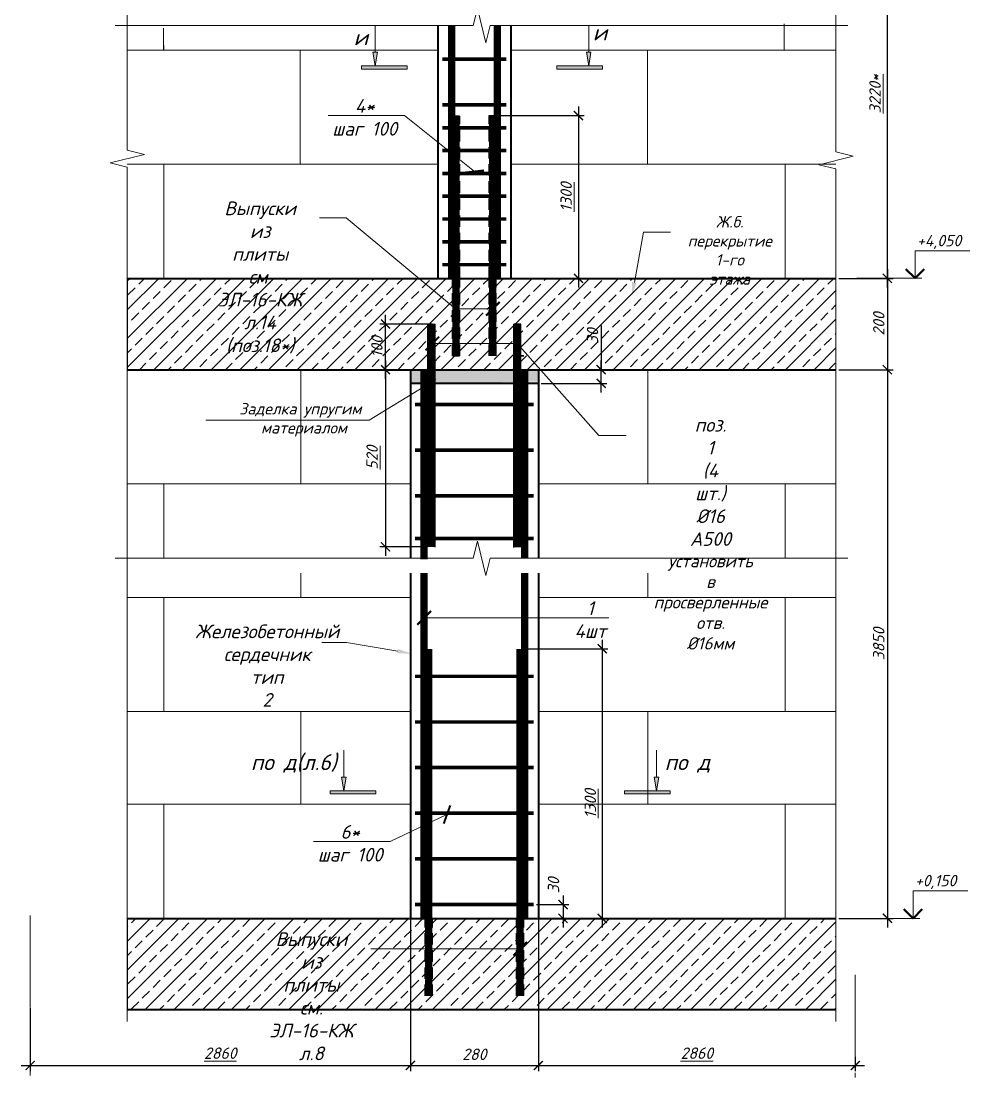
# Model space of a CAD drawing. Header units: millimetres. Extents: x -69292 to 68568, y 17750 to 120236.
# Drawn here: x 16896 to 18973, y 40334 to 42638 of the extents above; entities that cross this region are included whole.
import ezdxf
from ezdxf import colors
from ezdxf.entities.mleader import LeaderData, LeaderLine
from ezdxf.enums import TextEntityAlignment as Align
from ezdxf.math import Vec2, Vec3

# ---------------------------------------------------------------- set-up
doc = ezdxf.new("R2010")
doc.units = ezdxf.units.MM
doc.header["$PDMODE"] = 3
doc.linetypes.add('DASHED2', pattern=[0.375, 0.25, -0.125])
doc.linetypes.add('GOST2.303 5', pattern=[24, 20, -1.5, 1, -1.5])
doc.layers.get('0').update_dxf_attribs({"lineweight": 5})
doc.layers.get('Defpoints').update_dxf_attribs({"lineweight": 0})
for name, color, linetype, lineweight in [('#Dimensions', 7, 'Continuous', 9), ('#Арматура', 152, 'Continuous', 30), ('#Бетон разрез', 22, 'Continuous', 40), ('#Выноски', 7, 'Continuous', 15), ('#Газобетон вид', 150, 'Continuous', 18), ('#Оси', 7, 'Continuous', 9), ('#разм', 7, 'Continuous', 9), ('A-okno', 7, 'Continuous', 0), ('k_ Размеры', 7, 'Continuous', 15), ('Штриховка', 7, 'Continuous', 25)]:
    doc.layers.add(name, color=color, linetype=linetype, lineweight=lineweight)
for name, color, linetype, lineweight, true_color in [('#Hatch', 7, 'Continuous', 5, 0x525252), ('#Арматура вид_1', 7, 'Continuous', 35, 0x454545), ('#Арматура вид_2', 7, 'Continuous', 35, 0x616161)]:
    doc.layers.add(name, color=color, linetype=linetype, lineweight=lineweight, true_color=true_color)
doc.styles.add('STEP PR', font='isocpeui.ttf')
doc.dimstyles.new('SPDS', dxfattribs={"dimscale": 10, "dimtxt": 2.5, "dimasz": 2, "dimexe": 1.25, "dimexo": 0.625, "dimtad": 1, "dimdec": 0, "dimrnd": 0.001, "dimtxsty": 'STEP PR', "dimblk": 'ARCHTICK', "dimcen": 2.5, "dimdle": 2, "dimclrd": 256, "dimclre": 256, "dimclrt": 7, "dimadec": 0, "dimazin": 2, "dimtfac": 0.75, "dimtdec": 0, "dimtmove": 1, "dimatfit": 3, "dimfxl": 1, "dimtolj": 1, "dimarcsym": 1})

# ---------------------------------------------------------------- blocks, each defined once
blk = doc.blocks.new('_ArchTick')
at = {"color": 0, "linetype": 'ByBlock', "const_width": 0.15}
blk.add_lwpolyline([(-0.5, -0.5), (0.5, 0.5)], dxfattribs=at)
blk = doc.blocks.new('*D11')
at = {"layer": '#Dimensions', "lineweight": -2, "transparency": 16777216}
for p, q in [((18116.2, 42450.6), (18116.2, 42054.1)), ((17942.6, 42430.6), (18128.7, 42430.6)), ((17974.6, 42074.1), (18128.7, 42074.1))]:
    blk.add_line(p, q, dxfattribs=at)
at = {"layer": 'Defpoints', "color": 0, "transparency": 16777216}
for p in [(17936.3, 42430.6), (17968.3, 42074.1), (18116.2, 42074.1)]:
    blk.add_point(p, dxfattribs=at)
at = {"layer": '#Dimensions', "lineweight": -2, "transparency": 16777216, "xscale": 20, "yscale": 20, "zscale": 20}
for p, rotation in [((18116.2, 42430.6), 90), ((18116.2, 42074.1), 270)]:
    blk.add_blockref('_ArchTick', p, dxfattribs=dict(at, rotation=rotation))
at = {"layer": '#Dimensions', "transparency": 16777216, "insert": (18089.2, 42252.3), "char_height": 25, "attachment_point": 5, "rotation": 90, "style": 'STEP PR'}
blk.add_mtext('\\A1;\\L1300', dxfattribs=at)
blk = doc.blocks.new('*U27')
at = {"color": 0, "linetype": 'ByBlock', "lineweight": -2}
for p, q in [((62.376, 0), (62.688, 1.25)), ((62.688, 1.25), (63.313, -1.25)), ((62.376, 0), (0, 0)), ((63.313, -1.25), (63.626, 0)), ((126.001, 0), (63.626, 0))]:
    blk.add_line(p, q, dxfattribs=at)
blk = doc.blocks.new('*U171')
at = {"color": 0, "linetype": 'ByBlock', "lineweight": -2}
for p, q in [((62.244, 0), (62.557, 1.25)), ((62.557, 1.25), (63.182, -1.25)), ((62.244, 0), (0, 0)), ((63.182, -1.25), (63.494, 0)), ((125.739, 0), (63.494, 0))]:
    blk.add_line(p, q, dxfattribs=at)
blk = doc.blocks.new('*U16')
at = {"layer": '#разм', "ltscale": 100, "elevation": 0}
for points in [[(4577173, -920400), (4578375, -920400)], [(4577173, -921000), (4577173, -920400)], [(4575899, -921000), (4577323, -921000)]]:
    blk.add_lwpolyline(points, dxfattribs=at)
at = {"layer": 'A-okno', "color": 0, "lineweight": 50, "ltscale": 100, "elevation": 0}
for points in [[(4577173, -921000), (4576973, -920800)], [(4577173, -921000), (4577373, -920800)]]:
    blk.add_lwpolyline(points, dxfattribs=at)
at = {"layer": '#разм', "style": 'STEP PR'}
for tag, p in [('ОТМЕТКА', (4577216, -920299)), ('ПРИМЕЧАНИЕ', (4577314, -920711))]:
    blk.add_attdef(tag, p, '', height=250, dxfattribs=at)
blk = doc.blocks.new('*U22')
at = {"color": 0, "linetype": 'ByBlock', "lineweight": -2}
for p, q in [((26.107, 0), (26.419, 1.25)), ((26.419, 1.25), (27.044, -1.25)), ((26.107, 0), (0, 0)), ((27.044, -1.25), (27.357, 0)), ((53.463, 0), (27.357, 0))]:
    blk.add_line(p, q, dxfattribs=at)
blk = doc.blocks.new('*D23')
at = {"layer": '#Dimensions', "lineweight": -2, "transparency": 16777216}
for p, q in [((18792.4, 42054.1), (18792.4, 42902.3)), ((18686.1, 42882.3), (18804.9, 42882.3)), ((18686.1, 42074.1), (18804.9, 42074.1))]:
    blk.add_line(p, q, dxfattribs=at)
at = {"layer": 'Defpoints', "color": 0, "transparency": 16777216}
for p in [(18679.9, 42882.3), (18792.4, 42882.3), (18679.9, 42074.1)]:
    blk.add_point(p, dxfattribs=at)
at = {"layer": '#Dimensions', "lineweight": -2, "transparency": 16777216, "xscale": 20, "yscale": 20, "zscale": 20}
for p, rotation in [((18792.4, 42882.3), 90), ((18792.4, 42074.1), 270)]:
    blk.add_blockref('_ArchTick', p, dxfattribs=dict(at, rotation=rotation))
at = {"layer": '#Dimensions', "transparency": 16777216, "insert": (18765.4, 42478.2), "char_height": 25, "attachment_point": 5, "rotation": 90, "style": 'STEP PR'}
blk.add_mtext('\\A1;\\L3220*\\P', dxfattribs=at)
blk = doc.blocks.new('*U210')
at = {"ltscale": 100}
h = blk.add_hatch(color=256, dxfattribs=at)
h.dxf.hatch_style = 1
h.paths.add_polyline_path([(1415, 1070), (1365, 1070), (1315, 1070), (1365, 770)])
h = blk.add_hatch(color=256, dxfattribs=at)
h.dxf.hatch_style = 1
h.paths.add_polyline_path([(1665, 700), (1665, 770), (665, 770), (665, 700)])
at = {"linetype": 'Continuous', "ltscale": 100}
for p, q in [((1365, 770), (1315, 1070)), ((1315, 1070), (1365, 1070)), ((1415, 1070), (1365, 1070)), ((1365, 770), (1415, 1070)), ((1665, 770), (665, 770)), ((665, 700), (1665, 700)), ((1665, 700), (1665, 770))]:
    blk.add_line(p, q, dxfattribs=at)
at = {"linetype": 'Continuous', "ltscale": 100, "extrusion": (1, -1e-16, 0), "elevation": 1365}
blk.add_lwpolyline([(1660, 0), (1070, 0)], dxfattribs=at)
at = {"linetype": 'Continuous', "ltscale": 100}
blk.add_lwpolyline([(665, 700), (665, 770)], dxfattribs=at)
at = {"ltscale": 100, "style": 'STEP PR'}
blk.add_attdef('Nh', text='', height=350, dxfattribs=at).set_placement((1799, 1222), align=Align.RIGHT)
blk = doc.blocks.new('*U20')
at = {"ltscale": 100}
h = blk.add_hatch(color=256, dxfattribs=at)
h.dxf.hatch_style = 1
h.paths.add_polyline_path([(-85, 1070), (-35, 1070), (15, 1070), (-35, 770)])
h = blk.add_hatch(color=256, dxfattribs=at)
h.dxf.hatch_style = 1
h.paths.add_polyline_path([(665, 700), (665, 770), (-335, 770), (-335, 700)])
at = {"linetype": 'Continuous', "ltscale": 100}
for p, q in [((-85, 1070), (-35, 1070)), ((-35, 770), (-85, 1070)), ((-35, 770), (15, 1070)), ((15, 1070), (-35, 1070)), ((-335, 700), (-335, 770)), ((-335, 770), (665, 770)), ((665, 700), (-335, 700))]:
    blk.add_line(p, q, dxfattribs=at)
at = {"linetype": 'Continuous', "ltscale": 100, "extrusion": (-1, -1e-16, 0), "elevation": 35}
blk.add_lwpolyline([(-1660, 0), (-1070, 0)], dxfattribs=at)
at = {"linetype": 'Continuous', "ltscale": 100}
blk.add_lwpolyline([(665, 700), (665, 770)], dxfattribs=at)
at = {"ltscale": 100, "style": 'STEP PR'}
blk.add_attdef('Nh', text='', height=350, dxfattribs=at).set_placement((-192, 1222), align=Align.RIGHT)
blk = doc.blocks.new('*D163')
at = {"layer": '#Dimensions', "lineweight": -2, "transparency": 16777216}
for p, q in [((17748.3, 40706.1), (17748.3, 40337.7)), ((16915.8, 40477.5), (16915.8, 40337.7)), ((16895.8, 40350.2), (17768.3, 40350.2))]:
    blk.add_line(p, q, dxfattribs=at)
at = {"layer": 'Defpoints', "color": 0, "transparency": 16777216}
for p in [(17748.3, 40712.4), (16915.8, 40483.7), (17748.3, 40350.2)]:
    blk.add_point(p, dxfattribs=at)
at = {"layer": '#Dimensions', "lineweight": -2, "transparency": 16777216, "xscale": 20, "yscale": 20, "zscale": 20, "rotation": 180}
blk.add_blockref('_ArchTick', (16915.8, 40350.2), dxfattribs=at)
at = {"layer": '#Dimensions', "lineweight": -2, "transparency": 16777216, "xscale": 20, "yscale": 20, "zscale": 20}
blk.add_blockref('_ArchTick', (17748.3, 40350.2), dxfattribs=at)
at = {"layer": '#Dimensions', "transparency": 16777216, "insert": (17332.1, 40377.2), "char_height": 25, "attachment_point": 5, "style": 'STEP PR'}
blk.add_mtext('\\A1;\\L2860', dxfattribs=at)
blk = doc.blocks.new('*D164')
at = {"layer": '#Dimensions', "lineweight": -2, "transparency": 16777216}
for p, q in [((17748.3, 40706.1), (17748.3, 40337.7)), ((18028.3, 40706.1), (18028.3, 40337.7)), ((17728.3, 40350.2), (18048.3, 40350.2))]:
    blk.add_line(p, q, dxfattribs=at)
at = {"layer": 'Defpoints', "color": 0, "transparency": 16777216}
for p in [(17748.3, 40712.4), (18028.3, 40712.4), (18028.3, 40350.2)]:
    blk.add_point(p, dxfattribs=at)
at = {"layer": '#Dimensions', "lineweight": -2, "transparency": 16777216, "xscale": 20, "yscale": 20, "zscale": 20, "rotation": 180}
blk.add_blockref('_ArchTick', (17748.3, 40350.2), dxfattribs=at)
at = {"layer": '#Dimensions', "lineweight": -2, "transparency": 16777216, "xscale": 20, "yscale": 20, "zscale": 20}
blk.add_blockref('_ArchTick', (18028.3, 40350.2), dxfattribs=at)
at = {"layer": '#Dimensions', "transparency": 16777216, "insert": (17888.3, 40374.7), "char_height": 25, "attachment_point": 5, "style": 'STEP PR'}
blk.add_mtext('\\A1;280', dxfattribs=at)
blk = doc.blocks.new('*D165')
at = {"layer": '#Dimensions', "lineweight": -2, "transparency": 16777216}
for p, q in [((18028.3, 40706.1), (18028.3, 40337.7)), ((18722.2, 40369.4), (18722.2, 40337.7)), ((18008.3, 40350.2), (18742.2, 40350.2))]:
    blk.add_line(p, q, dxfattribs=at)
at = {"layer": 'Defpoints', "color": 0, "transparency": 16777216}
for p in [(18028.3, 40712.4), (18722.2, 40375.7), (18722.2, 40350.2)]:
    blk.add_point(p, dxfattribs=at)
at = {"layer": '#Dimensions', "lineweight": -2, "transparency": 16777216, "xscale": 20, "yscale": 20, "zscale": 20, "rotation": 180}
blk.add_blockref('_ArchTick', (18028.3, 40350.2), dxfattribs=at)
at = {"layer": '#Dimensions', "lineweight": -2, "transparency": 16777216, "xscale": 20, "yscale": 20, "zscale": 20}
blk.add_blockref('_ArchTick', (18722.2, 40350.2), dxfattribs=at)
at = {"layer": '#Dimensions', "transparency": 16777216, "insert": (18375.3, 40377.2), "char_height": 25, "attachment_point": 5, "style": 'STEP PR'}
blk.add_mtext('\\A1;\\L2860', dxfattribs=at)
blk = doc.blocks.new('*D166')
at = {"layer": '#Dimensions', "lineweight": -2, "transparency": 16777216}
for p, q in [((17994.6, 41262.7), (18180.7, 41262.7)), ((18168.2, 41282.7), (18168.2, 40652.5)), ((18034.6, 40672.5), (18180.7, 40672.5))]:
    blk.add_line(p, q, dxfattribs=at)
at = {"layer": 'Defpoints', "color": 0, "transparency": 16777216}
for p in [(17988.3, 41262.7), (18028.3, 40672.5), (18168.2, 40672.5)]:
    blk.add_point(p, dxfattribs=at)
at = {"layer": '#Dimensions', "lineweight": -2, "transparency": 16777216, "xscale": 20, "yscale": 20, "zscale": 20}
for p, rotation in [((18168.2, 41262.7), 90), ((18168.2, 40672.5), 270)]:
    blk.add_blockref('_ArchTick', p, dxfattribs=dict(at, rotation=rotation))
at = {"layer": '#Dimensions', "transparency": 16777216, "insert": (18142.1, 40923.7), "char_height": 25, "attachment_point": 5, "rotation": 90, "style": 'STEP PR'}
blk.add_mtext('\\A1;\\L1300', dxfattribs=at)
blk = doc.blocks.new('*D169')
at = {"layer": 'Defpoints', "color": 0, "transparency": 16777216}
for p in [(17786.3, 41874.1), (17693.7, 41486.1), (17786.3, 41486.1)]:
    blk.add_point(p, dxfattribs=at)
at = {"layer": 'k_ Размеры', "lineweight": -2, "transparency": 16777216}
for p, q in [((17693.7, 41894.1), (17693.7, 41466.1)), ((17780.1, 41874.1), (17681.2, 41874.1)), ((17780.1, 41486.1), (17681.2, 41486.1))]:
    blk.add_line(p, q, dxfattribs=at)
at = {"layer": 'k_ Размеры', "lineweight": -2, "transparency": 16777216, "xscale": 20, "yscale": 20, "zscale": 20}
for p, rotation in [((17693.7, 41874.1), 90), ((17693.7, 41486.1), 270)]:
    blk.add_blockref('_ArchTick', p, dxfattribs=dict(at, rotation=rotation))
at = {"layer": 'k_ Размеры', "color": 7, "transparency": 16777216, "insert": (17664.4, 41681.4), "char_height": 25, "attachment_point": 5, "rotation": 90, "style": 'STEP PR'}
blk.add_mtext('\\A1;\\L520', dxfattribs=at)
blk = doc.blocks.new('*D170')
at = {"layer": 'Defpoints', "color": 0, "transparency": 16777216}
for p in [(17693.7, 41974.1), (17802.3, 41974.1), (17786.3, 41874.1)]:
    blk.add_point(p, dxfattribs=at)
at = {"layer": 'k_ Размеры', "lineweight": -2, "transparency": 16777216}
for p, q in [((17693.7, 41854.1), (17693.7, 41994.1)), ((17796.1, 41974.1), (17681.2, 41974.1)), ((17780.1, 41874.1), (17681.2, 41874.1))]:
    blk.add_line(p, q, dxfattribs=at)
at = {"layer": 'k_ Размеры', "lineweight": -2, "transparency": 16777216, "xscale": 20, "yscale": 20, "zscale": 20}
for p, rotation in [((17693.7, 41974.1), 90), ((17693.7, 41874.1), 270)]:
    blk.add_blockref('_ArchTick', p, dxfattribs=dict(at, rotation=rotation))
at = {"layer": 'k_ Размеры', "color": 7, "transparency": 16777216, "insert": (17674.9, 41924.1), "char_height": 25, "attachment_point": 5, "rotation": 90, "style": 'STEP PR'}
blk.add_mtext('\\A1;100', dxfattribs=at)
blk = doc.blocks.new('*D167')
at = {"layer": 'Defpoints', "color": 0, "transparency": 16777216}
for p in [(18018.3, 40702.5), (18018.3, 40672.5), (18082.3, 40672.5)]:
    blk.add_point(p, dxfattribs=at)
at = {"layer": 'k_ Размеры', "lineweight": -2, "transparency": 16777216}
for p, q in [((18082.3, 40722.5), (18082.3, 40652.5)), ((18024.6, 40702.5), (18094.8, 40702.5)), ((18024.6, 40672.5), (18094.8, 40672.5))]:
    blk.add_line(p, q, dxfattribs=at)
at = {"layer": 'k_ Размеры', "lineweight": -2, "transparency": 16777216, "xscale": 20, "yscale": 20, "zscale": 20}
for p, rotation in [((18082.3, 40702.5), 90), ((18082.3, 40672.5), 270)]:
    blk.add_blockref('_ArchTick', p, dxfattribs=dict(at, rotation=rotation))
at = {"layer": 'k_ Размеры', "color": 7, "transparency": 16777216, "insert": (18061.5, 40744.8), "char_height": 25, "attachment_point": 5, "rotation": 90, "style": 'STEP PR'}
blk.add_mtext('\\A1;30', dxfattribs=at)
blk = doc.blocks.new('*D168')
at = {"layer": 'Defpoints', "color": 0, "transparency": 16777216}
for p in [(18028.3, 41874.1), (18165.7, 41874.1), (18028.3, 41844.1)]:
    blk.add_point(p, dxfattribs=at)
at = {"layer": 'k_ Размеры', "lineweight": -2, "transparency": 16777216}
for p, q in [((18165.7, 41971.1), (18165.7, 41874.1)), ((18165.7, 41824.1), (18165.7, 41894.1)), ((18034.6, 41874.1), (18178.2, 41874.1)), ((18034.6, 41844.1), (18178.2, 41844.1))]:
    blk.add_line(p, q, dxfattribs=at)
at = {"layer": 'k_ Размеры', "lineweight": -2, "transparency": 16777216, "xscale": 20, "yscale": 20, "zscale": 20}
for p, rotation in [((18165.7, 41874.1), 90), ((18165.7, 41844.1), 270)]:
    blk.add_blockref('_ArchTick', p, dxfattribs=dict(at, rotation=rotation))
at = {"layer": 'k_ Размеры', "color": 7, "transparency": 16777216, "insert": (18146.9, 41947.4), "char_height": 25, "attachment_point": 5, "rotation": 90, "style": 'STEP PR'}
blk.add_mtext('\\A1;30', dxfattribs=at)
blk = doc.blocks.new('*D172')
at = {"layer": 'Defpoints', "color": 0, "transparency": 16777216}
for p in [(18679.9, 42074.1), (18679.9, 41874.1), (18792.4, 41874.1)]:
    blk.add_point(p, dxfattribs=at)
at = {"layer": 'k_ Размеры', "lineweight": -2, "transparency": 16777216}
for p, q in [((18792.4, 42094.1), (18792.4, 41854.1)), ((18686.1, 42074.1), (18804.9, 42074.1)), ((18686.1, 41874.1), (18804.9, 41874.1))]:
    blk.add_line(p, q, dxfattribs=at)
at = {"layer": 'k_ Размеры', "lineweight": -2, "transparency": 16777216, "xscale": 20, "yscale": 20, "zscale": 20}
for p, rotation in [((18792.4, 42074.1), 90), ((18792.4, 41874.1), 270)]:
    blk.add_blockref('_ArchTick', p, dxfattribs=dict(at, rotation=rotation))
at = {"layer": 'k_ Размеры', "color": 7, "transparency": 16777216, "insert": (18773.6, 41974.1), "char_height": 25, "attachment_point": 5, "rotation": 90, "style": 'STEP PR'}
blk.add_mtext('\\A1;200', dxfattribs=at)
blk = doc.blocks.new('*D173')
at = {"layer": 'Defpoints', "color": 0, "transparency": 16777216}
for p in [(18679.9, 41874.1), (18679.9, 40672.5), (18792.4, 40672.5)]:
    blk.add_point(p, dxfattribs=at)
at = {"layer": 'k_ Размеры', "lineweight": -2, "transparency": 16777216}
for p, q in [((18792.4, 41894.1), (18792.4, 40652.5)), ((18686.1, 41874.1), (18804.9, 41874.1)), ((18686.1, 40672.5), (18804.9, 40672.5))]:
    blk.add_line(p, q, dxfattribs=at)
at = {"layer": 'k_ Размеры', "lineweight": -2, "transparency": 16777216, "xscale": 20, "yscale": 20, "zscale": 20}
for p, rotation in [((18792.4, 41874.1), 90), ((18792.4, 40672.5), 270)]:
    blk.add_blockref('_ArchTick', p, dxfattribs=dict(at, rotation=rotation))
at = {"layer": 'k_ Размеры', "color": 7, "transparency": 16777216, "insert": (18773.6, 41273.3), "char_height": 25, "attachment_point": 5, "rotation": 90, "style": 'STEP PR'}
blk.add_mtext('\\A1;3850', dxfattribs=at)

msp = doc.modelspace()

# ---------------------------------------------------------------- hatches: boundary and pattern name
at = {"layer": '#Hatch'}
h = msp.add_hatch(dxfattribs=at)
h.set_pattern_fill('ANSI33', color=256, scale=7, style=0)
h.set_pattern_definition([(45, (-4e-12, 297.433), (-31.430896, 31.430896), []), (45, (31.43, 297.433), (-31.430896, 31.430896), [22.225, -11.1125])])
h.paths.add_polyline_path([(18679.9, 42074.1), (17128.5, 42074.1), (17128.5, 41874.1), (18679.9, 41874.1)])
h.paths.add_polyline_path([(18679.9, 40672.7), (17128.5, 40672.7), (17128.5, 40472.7), (18679.9, 40472.7)])
at = {"layer": '#Hatch', "lineweight": 5}
h = msp.add_hatch(dxfattribs=at)
h.set_pattern_fill('AR-CONC', color=256, scale=0.05)
h.set_pattern_definition([(50, (7355.487, 24886.944), (9.1092334, -0.7969543), [0.9525, -10.4775]), (355, (7355.487, 24886.944), (-1.762171, 9.5528423), [0.762, -8.382029]), (100.451445, (7356.246, 24886.878), (7.3470624, 8.7558876), [0.8095004, -8.9045122]), (46.1842, (7355.487, 24889.484), (13.553952, -2.1021164), [1.42875, -15.71625]), (96.63556, (7356.616, 24889.309), (11.870207, 12.371306), [1.214251, -13.35678]), (351.18415, (7355.487, 24889.484), (11.870207, 12.371306), [1.142998, -12.572987]), (21, (7356.757, 24888.849), (7.5807196, -5.11326), [0.9525, -10.4775]), (326, (7356.757, 24888.849), (3.0901014, 9.2093983), [0.762, -8.382]), (71.451445, (7357.389, 24888.423), (10.670821, 4.0961384), [0.8095004, -8.904497]), (37.5, (7355.487, 24886.944), (0.15443016, 4.22775194), [0, -8.2804, 0, -8.509, 0, -8.41375]), (7.5, (7355.487, 24886.944), (3.3409831, 5.0090287), [0, -4.8514, 0, -8.0899, 0, -3.20675]), (327.5, (7352.6548, 24886.944), (6.77952976, -0.2864372), [0, -3.175, 0, -9.906, 0, -13.1445]), (317.5, (7351.385, 24886.944), (7.406459, 1.2713246), [0, -4.1275, 0, -6.5786, 0, -9.3345])])
h.paths.add_polyline_path([(18028.3, 41874.1), (17748.3, 41874.1), (17748.3, 41844.1), (18028.3, 41847.8)])

# ---------------------------------------------------------------- linework, layer by layer
at = {"layer": '#Арматура'}
for points, const_width in [([(17838.3, 42627.7), (17838.3, 42074.1)], 16), ([(17938.3, 42627.7), (17938.3, 42074.1)], 16), ([(17958.3, 42554.1), (17818.3, 42554.1)], 8), ([(17958.3, 42454.1), (17818.3, 42454.1)], 8), ([(17958.3, 42404.1), (17818.3, 42404.1)], 8), ([(17958.3, 42354.1), (17818.3, 42354.1)], 8), ([(17958.3, 42304.1), (17818.3, 42304.1)], 8), ([(17958.3, 42254.1), (17818.3, 42254.1)], 8), ([(17958.3, 42204.1), (17818.3, 42204.1)], 8), ([(17958.3, 42154.1), (17818.3, 42154.1)], 8), ([(17958.3, 42104.1), (17818.3, 42104.1)], 8), ([(17778.3, 41874.1), (17778.3, 41458.8)], 16), ([(17998.3, 41874.1), (17998.3, 41461.2)], 16), ([(18018.3, 41798), (17758.3, 41798)], 8), ([(18018.3, 41698), (17758.3, 41698)], 8), ([(18018.3, 41598), (17758.3, 41598)], 8), ([(18018.3, 41504.1), (17758.3, 41504.1)], 8), ([(18018.3, 41202.5), (17758.3, 41202.5)], 8), ([(18018.3, 41102.5), (17758.3, 41102.5)], 8), ([(18018.3, 41002.5), (17758.3, 41002.5)], 8), ([(18018.3, 40902.5), (17758.3, 40902.5)], 8), ([(18018.3, 40902.5), (17758.3, 40902.5)], 8), ([(18018.3, 40802.5), (17758.3, 40802.5)], 8), ([(18018.3, 40802.5), (17758.3, 40802.5)], 8), ([(18018.3, 40702.5), (17758.3, 40702.5)], 8), ([(18018.3, 40702.5), (17758.3, 40702.5)], 8)]:
    msp.add_lwpolyline(points, dxfattribs=dict(at, const_width=const_width))
at = {"layer": '#Арматура', "linetype": 'DASHED2', "ltscale": 100}
for points in [[(17840.3, 42430.9), (17840.3, 42074.1), (17856.3, 42074.1), (17856.3, 42429.3)], [(17840.3, 41904.1), (17840.3, 42074.1)], [(17856.3, 41904.1), (17856.3, 42074.1)], [(17920.3, 41904.1), (17920.3, 42074.1)], [(17936.3, 41904.1), (17936.3, 42074.1)], [(17980.3, 41904.1), (17996.3, 41904.1)], [(17980.3, 41904.1), (17996.3, 41904.1)], [(17996.3, 41904.1), (17980.3, 41904.1)], [(17780.3, 40502.5), (17780.3, 40672.5)], [(17796.3, 40502.5), (17796.3, 40672.5)], [(17980.3, 40502.5), (17980.3, 40672.5)], [(17996.3, 40502.5), (17996.3, 40672.5)]]:
    msp.add_lwpolyline(points, dxfattribs=at)
msp.add_lwpolyline([(17920.3, 42074.1), (17920.3, 42430.7), (17936.3, 42430.6), (17936.3, 42074.1)], close=True, dxfattribs=at)
at = {"layer": '#Арматура', "ltscale": 100}
for points in [[(17790, 41491.8), (17786.3, 41486.1), (17786.3, 41974.1)], [(17786.3, 41974.1), (17802.3, 41974.1)], [(17802.3, 41485.5), (17802.3, 41974.1)], [(17974.3, 41484.6), (17974.3, 41974.1)], [(17990.3, 41974.1), (17974.3, 41974.1)], [(17990.3, 41486.1), (17990.3, 41974.1)]]:
    msp.add_lwpolyline(points, dxfattribs=at)
at = {"layer": '#Арматура вид_1', "const_width": 16}
for points in [[(17778.3, 41428.8), (17778.3, 40672.5)], [(17998.3, 41428.8), (17998.3, 40672.5)]]:
    msp.add_lwpolyline(points, dxfattribs=at)
at = {"layer": '#Арматура вид_2', "linetype": 'DASHED2', "ltscale": 100, "const_width": 16}
for points in [[(17848.3, 41902.3), (17848.3, 42431.2)], [(17928.3, 41904.1), (17928.3, 42430.6)], [(17788.3, 40502.5), (17788.3, 41262.7)], [(17988.3, 40502.5), (17988.3, 41262.7)]]:
    msp.add_lwpolyline(points, dxfattribs=at)
at = {"layer": '#Арматура вид_2', "ltscale": 100, "const_width": 16}
for points in [[(17794.3, 41485.5), (17794.3, 41974.1)], [(17982.3, 41485), (17982.3, 41974.1)]]:
    msp.add_lwpolyline(points, dxfattribs=at)
at = {"layer": '#Бетон разрез'}
for points in [[(17808.3, 42627.7), (17808.3, 42074.1)], [(17968.3, 42627.7), (17968.3, 42074.1)], [(17128.5, 42074.1), (18679.9, 42074.1)], [(17808.3, 42074.1), (17968.3, 42074.1)], [(17128.5, 41874.1), (18679.9, 41874.1)], [(17128.5, 41874.1), (18679.9, 41874.1)], [(17748.3, 41874.1), (17748.3, 41461.2)], [(18028.3, 41874.1), (18028.3, 41461.2)], [(18028.3, 41844.1), (17748.3, 41844.1)], [(17748.3, 41428.8), (17748.3, 40672.5)], [(18028.3, 41428.8), (18028.3, 40672.5)], [(17128.5, 40672.5), (18679.9, 40672.5)], [(17748.3, 40672.5), (18028.3, 40672.5)], [(17128.5, 40472.5), (18679.9, 40472.5)]]:
    msp.add_lwpolyline(points, dxfattribs=at)
at = {"layer": '#Газобетон вид'}
for points in [[(17127.5, 42574.1), (17208, 42574.1), (17208, 42622.1)], [(18566.8, 42631.8), (18566.8, 42574.1), (17968.3, 42574.1)], [(18679.9, 42574.1), (18566.8, 42574.1), (18566.8, 42631.8)], [(17208, 42595.3), (17208.1, 42574), (17807.4, 42574.1)], [(17128.5, 42324.1), (17507, 42323.6), (17507, 42573.6), (17128.5, 42574.1)], [(18679.9, 42324.1), (18267.5, 42324.1), (18267.5, 42574.1), (18679.9, 42574.1)], [(17128.5, 42324.1), (17508.3, 42324.1), (17508.3, 42324.1), (17128.5, 42324.1)], [(17128.5, 42074.1), (17208.3, 42074.1), (17208.3, 42324.1), (17128.5, 42324.1)], [(17808.3, 42324.1), (17508.3, 42324.1), (17508.3, 42324.1), (17808.3, 42324.1)], [(17968.3, 42324.1), (18268.3, 42324.1), (18268.3, 42324.1), (17968.3, 42324.1)], [(18679.9, 42324.1), (18268.3, 42324.1), (18268.3, 42324.1), (18679.9, 42324.1)], [(18669.4, 42074.1), (18568.3, 42074.1), (18568.3, 42324.1), (18679.9, 42324.1)], [(17128.5, 42074.1), (18679.9, 42074.1)], [(17128.5, 41624.1), (17508.3, 41624.1), (17508.3, 41874.1), (17128.5, 41874.1)], [(17748.3, 41874.1), (17508.3, 41874.1), (17508.3, 41624.1), (17748.3, 41624.1)], [(18028.3, 41874.1), (18268.3, 41874.1), (18268.3, 41624.1), (18028.3, 41624.1)], [(18679.9, 41624.1), (18268.3, 41624.1), (18268.3, 41874.1), (18679.9, 41874.1)], [(17208.3, 41461.2), (17208.3, 41624.1), (17128.5, 41624.1)], [(17748.3, 41461.2), (17748.3, 41624.1), (17208.3, 41624.1), (17208.3, 41461.2)], [(18028.3, 41461.2), (18028.3, 41624.1), (18568.3, 41624.1), (18568.3, 41461.2)], [(18568.3, 41461.2), (18568.3, 41624.1), (18679.9, 41624.1)], [(17128.5, 41375.3), (17508.3, 41375.3), (17508.3, 41428.8)], [(17508.3, 41428.8), (17508.3, 41375.3), (17748.3, 41375.3)], [(18268.3, 41428.8), (18268.3, 41375.3), (18028.3, 41375.3)], [(18679.9, 41375.3), (18268.3, 41375.3), (18268.3, 41428.8)], [(17128.5, 41125.3), (17208.3, 41125.3), (17208.3, 41375.3), (17128.5, 41375.3)], [(18679.9, 41125.3), (18568.3, 41125.3), (18568.3, 41375.3), (18679.9, 41375.3)], [(17128.5, 40922.5), (17508.3, 40922.5), (17508.3, 41125.3), (17128.5, 41125.3)], [(17748.3, 41125.3), (17508.3, 41125.3), (17508.3, 40922.5), (17748.3, 40922.5)], [(18028.3, 41125.3), (18268.3, 41125.3), (18268.3, 40922.5), (18028.3, 40922.5)], [(18679.9, 40922.5), (18268.3, 40922.5), (18268.3, 41125.3), (18679.9, 41125.3)], [(17128.5, 40672.5), (17208.3, 40672.5), (17208.3, 40922.5), (17128.5, 40922.5)], [(18669.4, 40672.5), (18568.3, 40672.5), (18568.3, 40922.5), (18679.9, 40922.5)], [(17128.5, 40672.5), (18679.9, 40672.5)]]:
    msp.add_lwpolyline(points, dxfattribs=at)
for points in [[(17507, 42323.6), (17808.3, 42324.1), (17808.3, 42574.1), (17507, 42573.6)], [(18267.5, 42324.1), (17968.3, 42324.1), (17968.3, 42574.1), (18267.5, 42574.1)], [(17208.3, 42074.1), (17808.3, 42074.1), (17808.3, 42324.1), (17208.3, 42324.1)], [(18568.3, 42074.1), (17968.3, 42074.1), (17968.3, 42324.1), (18568.3, 42324.1)], [(17208.3, 41125.3), (17748.3, 41125.3), (17748.3, 41375.3), (17208.3, 41375.3)], [(18568.3, 41125.3), (18028.3, 41125.3), (18028.3, 41375.3), (18568.3, 41375.3)], [(17208.3, 40672.5), (17748.3, 40672.5), (17748.3, 40922.5), (17208.3, 40922.5)], [(18568.3, 40672.5), (18028.3, 40672.5), (18028.3, 40922.5), (18568.3, 40922.5)]]:
    msp.add_lwpolyline(points, close=True, dxfattribs=at)
at = {"layer": '#Оси', "linetype": 'GOST2.303 5', "ltscale": 10}
for points in [[(16915.8, 40678.8), (16915.8, 40328.5), (16915.8, 40328.5)], [(18722.2, 40548.8), (18722.2, 40254.9)]]:
    msp.add_lwpolyline(points, dxfattribs=at)
at = {"layer": 'Штриховка'}
for points in [[(17128.5, 42074.1), (17128.5, 41874.1)], [(17128.5, 40672.5), (17128.5, 40472.5)]]:
    msp.add_lwpolyline(points, dxfattribs=at)

# ---------------------------------------------------------------- block references
at = {"layer": '#Dimensions', "xscale": 0.1, "yscale": 0.1, "zscale": 0.1}
for p, values in [((-438864.3, 134174.2, 0), {'ОТМЕТКА': '+4,050'}), ((-438868.7, 132772.5, 0), {'ОТМЕТКА': '+0,150'})]:
    msp.add_blockref('*U16', p, dxfattribs=at).add_auto_attribs(values)
at = {"xscale": -30, "yscale": -30, "zscale": -30, "rotation": 270}
for name, p in [('*U27', (17128.5, 40446.3)), ('*U171', (18679.9, 40446.3))]:
    msp.add_blockref(name, p, dxfattribs=at)
at = {"xscale": -30, "yscale": -30, "zscale": -30}
for p in [(18706.1, 42627.7), (18706.1, 41461.2)]:
    msp.add_blockref('*U22', p, dxfattribs=at)
at = {"xscale": 0.1, "yscale": 0.1, "zscale": 0.1}
for p, values in [((17674.6, 42462.5), {'Nh': 'и'}), ((17606.2, 40874.9), {'Nh': 'по д(л.6)'})]:
    msp.add_blockref('*U20', p, dxfattribs=at).add_auto_attribs(values)
ref = msp.add_blockref('*U210', (18002, 42462.5), dxfattribs=dict(xscale=0.1, yscale=0.1, zscale=0.1))
ref.add_attrib('Nh', 'и', dxfattribs={"ltscale": 100, "height": 35, "style": 'STEP PR'}).set_placement((18179, 42595.2), align=Align.RIGHT)
ref = msp.add_blockref('*U210', (18150.3, 40874.9), dxfattribs=dict(xscale=0.1, yscale=0.1, zscale=0.1))
ref.add_attrib('Nh', 'по д', dxfattribs={"ltscale": 100, "height": 35, "style": 'STEP PR'}).set_placement((18404.4, 40997.1), align=Align.RIGHT)

# ---------------------------------------------------------------- dimensions: what is measured, and where the dimension line sits
at = {"layer": '#Dimensions'}
dim = msp.add_linear_dim(base=(18792.4, 42882.3), p1=(18679.9, 42074.1), p2=(18679.9, 42882.3), angle=90, text='%%U3220*\\P', dimstyle='SPDS', override={"dimgap": 1.2, "dimrnd": 5, "dimblk1": 'ArchTick', "dimblk2": 'ArchTick', "dimsah": 1, "dimclrt": 256}, dxfattribs=at)
dim.commit()
dim.dimension.update_dxf_attribs({"geometry": '*D23', "text_midpoint": (18765.4, 42478.2)})
for base, p1, p2, picture, middle in [((18116.2, 42074.1), (17936.3, 42430.6), (17968.3, 42074.1), '*D11', (18116.2, 42252.3)), ((18168.2, 40672.5), (17988.3, 41262.7), (18028.3, 40672.5), '*D166', (18169.1, 40923.7))]:
    dim = msp.add_linear_dim(base=base, p1=p1, p2=p2, angle=90, text='%%U1300', dimstyle='SPDS', override={"dimgap": 1.2, "dimrnd": 5, "dimblk1": 'ArchTick', "dimblk2": 'ArchTick', "dimsah": 1, "dimclrt": 256}, dxfattribs=at)
    dim.commit()
    dim.dimension.update_dxf_attribs({"geometry": picture, "text_midpoint": middle, "dimtype": 160})
for base, p1, p2, override, picture, middle in [((17748.3, 40350.2), (16915.8, 40483.7), (17748.3, 40712.4), {"dimgap": 1.2, "dimrnd": 5, "dimblk1": 'ArchTick', "dimblk2": 'ArchTick', "dimsah": 1, "dimclrt": 256}, '*D163', (17332.1, 40377.2)), ((18722.2, 40350.2), (18028.3, 40712.4), (18722.2, 40375.7), {"dimscale": 10, "dimgap": 1.2, "dimrnd": 5, "dimtxsty": 'STEP PR', "dimblk1": 'ArchTick', "dimblk2": 'ArchTick', "dimsah": 1, "dimclrt": 256}, '*D165', (18375.3, 40377.2))]:
    dim = msp.add_linear_dim(base=base, p1=p1, p2=p2, text='%%U2860', dimstyle='SPDS', override=override, dxfattribs=at)
    dim.commit()
    dim.dimension.update_dxf_attribs({"geometry": picture, "text_midpoint": middle})
dim = msp.add_linear_dim(base=(18028.3, 40350.2), p1=(17748.3, 40712.4), p2=(18028.3, 40712.4), dimstyle='SPDS', override={"dimscale": 10, "dimgap": 1.2, "dimrnd": 5, "dimtxsty": 'STEP PR', "dimblk1": 'ArchTick', "dimblk2": 'ArchTick', "dimsah": 1, "dimclrt": 256}, dxfattribs=at)
dim.commit()
dim.dimension.update_dxf_attribs({"geometry": '*D164', "text_midpoint": (17888.3, 40374.7)})
at = {"layer": 'k_ Размеры'}
for base, p1, p2, picture, middle in [((18792.4, 41874.1), (18679.9, 42074.1), (18679.9, 41874.1), '*D172', (18773.6, 41974.1)), ((17693.7, 41974.1), (17786.3, 41874.1), (17802.3, 41974.1), '*D170', (17674.9, 41924.1))]:
    dim = msp.add_linear_dim(base=base, p1=p1, p2=p2, angle=90, dimstyle='SPDS', dxfattribs=at)
    dim.commit()
    dim.dimension.update_dxf_attribs({"geometry": picture, "text_midpoint": middle})
for base, p1, p2, picture, middle in [((18165.7, 41874.1), (18028.3, 41844.1), (18028.3, 41874.1), '*D168', (18172.8, 41947.4)), ((18082.3, 40672.5), (18018.3, 40702.5), (18018.3, 40672.5), '*D167', (18080.3, 40744.8))]:
    dim = msp.add_linear_dim(base=base, p1=p1, p2=p2, angle=90, dimstyle='SPDS', dxfattribs=at)
    dim.commit()
    dim.dimension.update_dxf_attribs({"geometry": picture, "text_midpoint": middle, "dimtype": 160})
dim = msp.add_linear_dim(base=(17693.7, 41486.1), p1=(17786.3, 41874.1), p2=(17786.3, 41486.1), angle=90, text='%%U520', dimstyle='SPDS', dxfattribs=at)
dim.commit()
dim.dimension.update_dxf_attribs({"geometry": '*D169', "text_midpoint": (17685.6, 41681.4), "dimtype": 160})
dim = msp.add_linear_dim(base=(18792.4, 40672.5), p1=(18679.9, 41874.1), p2=(18679.9, 40672.5), angle=90, text='3850', dimstyle='SPDS', dxfattribs=at)
dim.commit()
dim.dimension.update_dxf_attribs({"geometry": '*D173', "text_midpoint": (18773.6, 41273.3)})

# ---------------------------------------------------------------- leaders
at = {"layer": '#Dimensions'}
ml = msp.add_multileader_mtext('Standard', dxfattribs=at)
ml.set_content('\\A1;Железобетонный \\Pсердечник тип 2               ', color=256, style='STEP PR')
ml.set_leader_properties(color=256, linetype='ByLayer', lineweight=-1)
ml.build(insert=Vec2(0, 0))
ml.multileader.update_dxf_attribs({"text_left_attachment_type": 6, "text_right_attachment_type": 6, "dogleg_length": 0, "arrow_head_size": 30, "scale": 0.1})
ctx = ml.context
ctx.base_point, ctx.scale, ctx.char_height, ctx.arrow_head_size, ctx.landing_gap_size, ctx.plane_origin = Vec3(17261.4, 41276.9), 0.1, 30, 30, 12.5, Vec3(19895.7, 39662.6)
ctx.left_attachment, ctx.right_attachment, ctx.text_align_type = 6, 6, 1
notes = []
notes.append((ctx, [(1, (1, 1, 0), (17608, 41276.9), (-1, 0), 0, [(1, [(17750.2, 41252.4)], 0, [])])]))
ctx.mtext.insert, ctx.mtext.rotation, ctx.mtext.width, ctx.mtext.defined_height, ctx.mtext.alignment, ctx.mtext.flow_direction = Vec3(17434.7, 41315.9), 6.283185, 410.366, 77, 2, 5
at = {"layer": '#Выноски'}
ml = msp.add_multileader_mtext('Standard', dxfattribs=at)
ml.set_content('\\A1;4*\\Pшаг 100', color=256, style='STEP PR')
ml.set_leader_properties(color=256, linetype='ByLayer', lineweight=-1)
ml.set_arrow_properties(name='ARCHTICK')
ml.build(insert=Vec2(0, 0))
ml.multileader.update_dxf_attribs({"text_left_attachment_type": 6, "text_right_attachment_type": 6, "dogleg_length": 0, "arrow_head_size": 30, "scale": 0.1})
ctx = ml.context
ctx.base_point, ctx.scale, ctx.char_height, ctx.arrow_head_size, ctx.landing_gap_size, ctx.plane_origin = Vec3(17560.8, 42430.7), 0.1, 30, 30, 12.5, Vec3(19766.4, 41289.7)
ctx.left_attachment, ctx.right_attachment, ctx.text_align_type = 6, 6, 1
notes.append((ctx, [(1, (1, 1, 0), (17735.5, 42430.7), (-1, 0), 0, [(0, [(17888.3, 42308)], 0, [])])]))
ctx.mtext.insert, ctx.mtext.rotation, ctx.mtext.alignment, ctx.mtext.flow_direction = Vec3(17648.2, 42466.7), 6.283185, 2, 5
ml = msp.add_multileader_mtext('Standard', dxfattribs=at)
ml.set_content('\\A1;Выпуски из плиты\\Pсм. ЭЛ-16-КЖ л.14\\P(поз.18*)', color=256, style='STEP PR')
ml.set_leader_properties(color=256, linetype='ByLayer', lineweight=-1)
ml.set_arrow_properties(name='ARCHTICK')
ml.build(insert=Vec2(0, 0))
ml.multileader.update_dxf_attribs({"text_left_attachment_type": 6, "text_right_attachment_type": 6, "dogleg_length": 0, "arrow_head_size": 30, "scale": 0.1})
ctx = ml.context
ctx.base_point, ctx.scale, ctx.char_height, ctx.arrow_head_size, ctx.landing_gap_size, ctx.plane_origin = Vec3(17231.2, 42206.5), 0.1, 30, 30, 12.5, Vec3(18706.4, 40678.3)
ctx.left_attachment, ctx.right_attachment, ctx.text_align_type = 6, 6, 1
notes.append((ctx, [(1, (1, 1, 0), (17607.4, 42206.5), (-1, 0), 0, [(0, [(17928.8, 42007.4), (17847.1, 42007.4)], 0, [])])]))
ctx.mtext.insert, ctx.mtext.rotation, ctx.mtext.width, ctx.mtext.alignment, ctx.mtext.flow_direction = Vec3(17419.3, 42242.5), 6.283185, 451.659, 2, 5
ml = msp.add_multileader_mtext('Standard', dxfattribs=at)
ml.set_content('{\\H0.83333x;Ж.б. перекрытие 1-го этажа\\A1;\\H1.2x;        }', color=256, style='STEP PR')
ml.set_leader_properties(color=256, linetype='ByLayer', lineweight=-1)
ml.build(insert=Vec2(0, 0))
ml.multileader.update_dxf_attribs({"text_left_attachment_type": 6, "text_right_attachment_type": 6, "dogleg_length": 0, "arrow_head_size": 30, "scale": 0.1})
ctx = ml.context
ctx.base_point, ctx.scale, ctx.char_height, ctx.arrow_head_size, ctx.landing_gap_size, ctx.plane_origin = Vec3(18258.7, 42175.4), 0.1, 30, 30, 12.5, Vec3(19688.9, 40120.7)
ctx.left_attachment, ctx.right_attachment, ctx.text_align_type = 6, 6, 1
notes.append((ctx, [(0, (1, 1, 0), (18258.7, 42175.4), (1, 0), 0, [(1, [(18233.1, 42035.7)], 0, [])])]))
ctx.mtext.insert, ctx.mtext.rotation, ctx.mtext.width, ctx.mtext.defined_height, ctx.mtext.alignment, ctx.mtext.flow_direction = Vec3(18447.2, 42210.4), 6.283185, 462.88, 64.9, 2, 5
ml = msp.add_multileader_mtext('Standard', dxfattribs=at)
ml.set_content('\\A1;поз. 1  (4 шт.)\\P%%C16 A500\\P{\\H0.9x;установить в просверленные отв. %%C16мм }', color=256, style='STEP PR')
ml.set_leader_properties(color=256, linetype='ByLayer', lineweight=-1)
ml.set_arrow_properties(name='ARCHTICK')
ml.build(insert=Vec2(0, 0))
ml.multileader.update_dxf_attribs({"text_left_attachment_type": 6, "text_right_attachment_type": 6, "dogleg_length": 0, "arrow_head_size": 30, "scale": 0.1})
ctx = ml.context
ctx.base_point, ctx.scale, ctx.char_height, ctx.arrow_head_size, ctx.landing_gap_size, ctx.plane_origin = Vec3(18160.4, 41730.2), 0.1, 30, 30, 12.5, Vec3(19284.3, 39804.5)
ctx.left_attachment, ctx.right_attachment, ctx.text_align_type = 6, 6, 1
notes.append((ctx, [(0, (1, 1, 0), (18160.4, 41730.2), (1, 0), 0, [(1, [(17796.3, 41931.5), (17982.3, 41931.5)], 0, [])])]))
ctx.mtext.insert, ctx.mtext.rotation, ctx.mtext.width, ctx.mtext.alignment, ctx.mtext.flow_direction = Vec3(18405.2, 41768.3), 6.283185, 474.314, 2, 5
ml = msp.add_multileader_mtext('Standard', dxfattribs=at)
ml.set_content('{\\H0.83333x;Заделка упругим\\P материалом}', color=256, style='STEP PR')
ml.set_leader_properties(color=256, linetype='ByLayer', lineweight=-1)
ml.build(insert=Vec2(0, 0))
ml.multileader.update_dxf_attribs({"text_left_attachment_type": 6, "text_right_attachment_type": 6, "dogleg_length": 0, "arrow_head_size": 30, "scale": 0.1})
ctx = ml.context
ctx.base_point, ctx.scale, ctx.char_height, ctx.arrow_head_size, ctx.landing_gap_size, ctx.plane_origin = Vec3(17356.4, 41763.5), 0.1, 30, 30, 12.5, Vec3(20071, 40076.5)
ctx.left_attachment, ctx.right_attachment, ctx.text_align_type = 6, 6, 1
notes.append((ctx, [(1, (1, 1, 0), (17658.1, 41763.5), (-1, 0), 0, [(1, [(17805.4, 41853.9)], 0, [])])]))
ctx.mtext.insert, ctx.mtext.rotation, ctx.mtext.alignment, ctx.mtext.flow_direction = Vec3(17507.2, 41801), 6.283185, 2, 5
ml = msp.add_multileader_mtext('Standard', dxfattribs=at)
ml.set_content('\\A1;1\\P4шт', color=256, style='STEP PR')
ml.set_leader_properties(color=256, linetype='ByLayer', lineweight=-1)
ml.set_arrow_properties(name='ARCHTICK')
ml.build(insert=Vec2(0, 0))
ml.multileader.update_dxf_attribs({"text_left_attachment_type": 6, "text_right_attachment_type": 6, "dogleg_length": 0, "arrow_head_size": 30, "scale": 0.1})
ctx = ml.context
ctx.base_point, ctx.scale, ctx.char_height, ctx.arrow_head_size, ctx.landing_gap_size, ctx.plane_origin = Vec3(18091.5, 41330.7), 0.1, 30, 30, 12.5, Vec3(19135.2, 40064.7)
ctx.left_attachment, ctx.right_attachment, ctx.text_align_type = 6, 6, 1
notes.append((ctx, [(0, (1, 1, 0), (18091.5, 41330.7), (1, 0), 0, [(1, [(17778.3, 41330.7), (17998.3, 41330.7)], 0, [])])]))
ctx.mtext.insert, ctx.mtext.rotation, ctx.mtext.alignment, ctx.mtext.flow_direction = Vec3(18142.3, 41366.7), 6.283185, 2, 5
ml = msp.add_multileader_mtext('Standard', dxfattribs=at)
ml.set_content('\\A1;6*\\Pшаг 100', color=256, style='STEP PR')
ml.set_leader_properties(color=256, linetype='ByLayer', lineweight=-1)
ml.set_arrow_properties(name='ARCHTICK')
ml.build(insert=Vec2(0, 0))
ml.multileader.update_dxf_attribs({"text_left_attachment_type": 6, "text_right_attachment_type": 6, "dogleg_length": 0, "arrow_head_size": 30, "scale": 0.1})
ctx = ml.context
ctx.base_point, ctx.scale, ctx.char_height, ctx.arrow_head_size, ctx.landing_gap_size, ctx.plane_origin = Vec3(17529.1, 40840.9), 0.1, 30, 30, 12.5, Vec3(19243, 39527.7)
ctx.left_attachment, ctx.right_attachment, ctx.text_align_type = 6, 6, 1
notes.append((ctx, [(1, (1, 1, 0), (17703.8, 40840.9), (-1, 0), 0, [(0, [(17828.3, 40899.8)], 0, [])])]))
ctx.mtext.insert, ctx.mtext.rotation, ctx.mtext.alignment, ctx.mtext.flow_direction = Vec3(17616.4, 40876.9), 6.283185, 2, 5
ml = msp.add_multileader_mtext('Standard', dxfattribs=at)
ml.set_content('\\A1;Выпуски из плиты\\Pсм. ЭЛ-16-КЖ л.8', color=256, style='STEP PR')
ml.set_leader_properties(color=256, linetype='ByLayer', lineweight=-1)
ml.set_arrow_properties(name='ARCHTICK')
ml.build(insert=Vec2(0, 0))
ml.multileader.update_dxf_attribs({"text_left_attachment_type": 6, "text_right_attachment_type": 6, "dogleg_length": 0, "arrow_head_size": 30, "scale": 0.1})
ctx = ml.context
ctx.base_point, ctx.scale, ctx.char_height, ctx.arrow_head_size, ctx.landing_gap_size, ctx.plane_origin = Vec3(17343.4, 40605.8), 0.1, 30, 30, 12.5, Vec3(18706.4, 38431.6)
ctx.left_attachment, ctx.right_attachment, ctx.text_align_type = 6, 6, 1
notes.append((ctx, [(1, (1, 1, 0), (17719.5, 40605.8), (-1, 0), 0, [(0, [(17988.8, 40605.8), (17787.2, 40605.8)], 0, [])])]))
ctx.mtext.insert, ctx.mtext.rotation, ctx.mtext.width, ctx.mtext.alignment, ctx.mtext.flow_direction = Vec3(17531.5, 40641.8), 6.283185, 451.659, 2, 5
for ctx, leaders in notes:
    for number, flags, end, landing, length, lines in leaders:
        leader = LeaderData()
        leader.index, (leader.has_last_leader_line, leader.has_dogleg_vector, leader.attachment_direction) = number, flags
        leader.last_leader_point, leader.dogleg_vector, leader.dogleg_length = Vec3(end), Vec3(landing), length
        for number, points, colour, breaks in lines:
            line = LeaderLine()
            line.index, line.vertices, line.color, line.breaks = number, Vec3.list(points), colors.encode_raw_color(colour), breaks
            leader.lines.append(line)
        ctx.leaders.append(leader)

doc.saveas('drawing.dxf')
